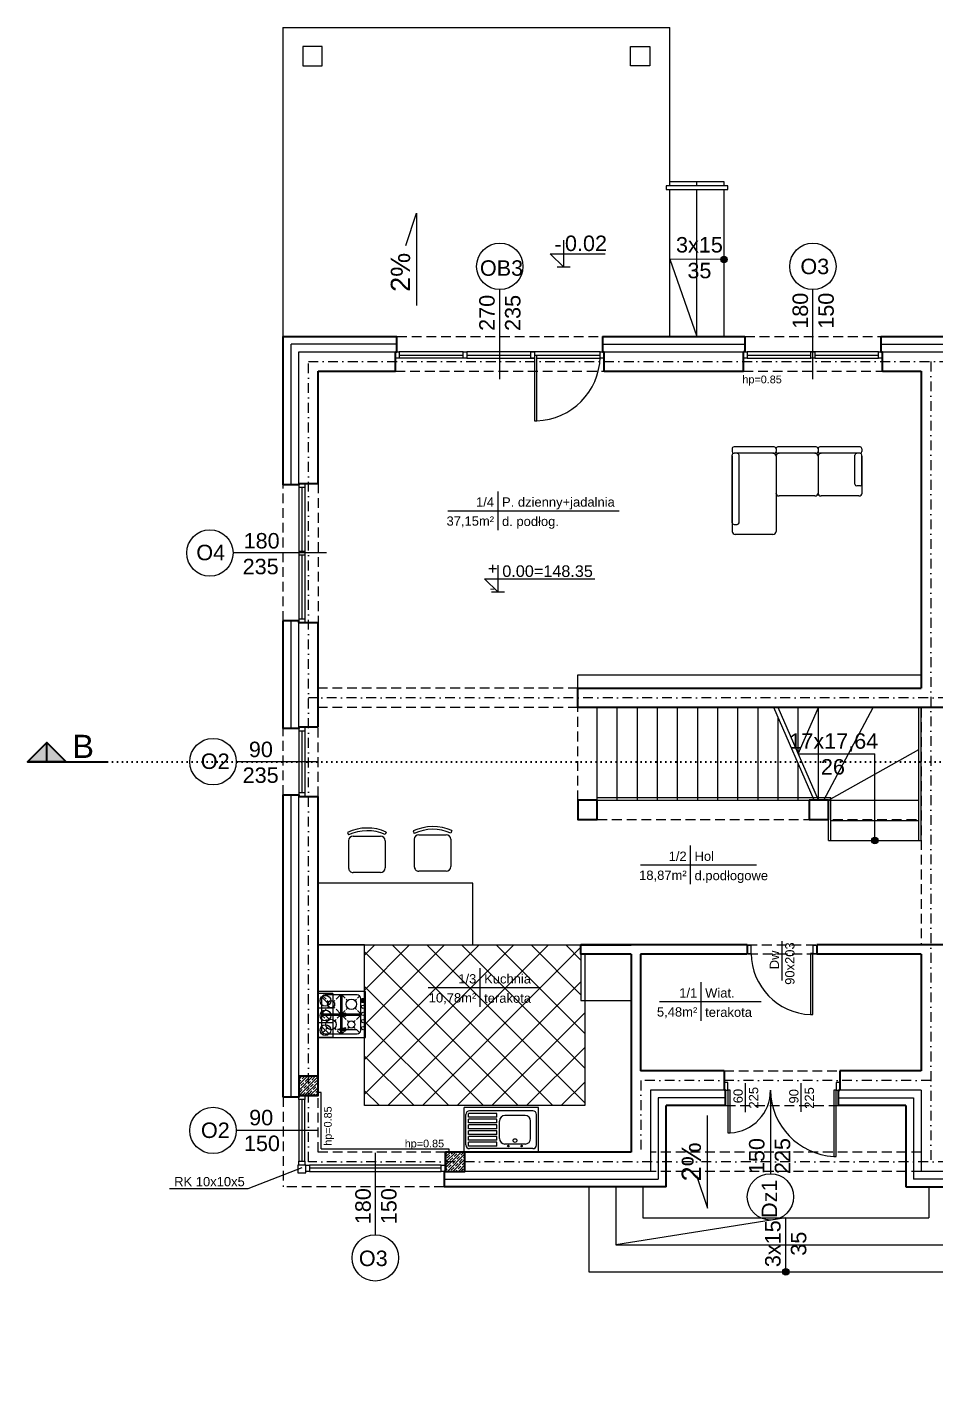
# Model space of a CAD drawing. Header units: millimetres. Extents: x -13512 to 19537, y -6523 to 6166.
# Drawn here: x 16136 to 17311, y 2899 to 4668 of the extents above; entities that cross this region are included whole.
import ezdxf

# ---------------------------------------------------------------- set-up
doc = ezdxf.new("R2010")
doc.units = ezdxf.units.MM
for name, pattern in [('DASHDOT', [25.4, 12.7, -6.35, 0, -6.35]), ('DASHED', [19.05, 12.7, -6.35]), ('DOT', [6.35, 0, -6.35])]:
    doc.linetypes.add(name, pattern=pattern)
doc.layers.get('0').update_dxf_attribs({"lineweight": 0})
for name, color, linetype, lineweight in [('A-ELEWACJA CIENKA', 11, 'Continuous', 13), ('A-murowane', 3, 'Continuous', 35), ('A-osie', 7, 'DASHDOT', 5), ('A-p.widokowa', 6, 'Continuous', 15), ('A-pod', 6, 'DASHED', 15), ('A-schody', 2, 'Continuous', 5), ('A-stolarka', 1, 'Continuous', 5), ('A-w.ocieplenie', 4, 'BATTING', 5), ('A-wykończenie', 4, 'Continuous', 5), ('A17_OPIS_WARSTW', 22, 'Continuous', 9), ('B-linia przekrojowa', 255, 'DOT', 30), ('B-materiały', 9, 'Continuous', 0), ('B-opis', 7, 'Continuous', 0)]:
    doc.layers.add(name, color=color, linetype=linetype, lineweight=lineweight)
doc.layers.add('A-meble', color=7, linetype='Continuous', lineweight=5, true_color=0x8a8a8a)
doc.layers.get('A17_OPIS_WARSTW').off()
doc.styles.get("Standard").update_dxf_attribs({"font": 'arial.ttf'})
doc.linetypes.add('BATTING', pattern='A,0.00254,-2.54,[134,ltypeshp.shx,S=2.54,R=0,X=-2.54,Y=0],-5.08,[134,ltypeshp.shx,S=2.54,R=180,X=2.54,Y=0],-2.54', length=10.16254)
pattern_1 = [(45, (13408.5363, 214.62), (-3.535534, 3.535534), []), (45, (13412.0613, 214.62), (-3.535534, 3.535534), [5, -2.5])]

# ---------------------------------------------------------------- blocks, each defined once
blk = doc.blocks.new('A$C77EB5EB5')
at = {"layer": 'A-stolarka'}
for p, q in [((-5, 0), (-175, 0)), ((-175, -4), (-92.5, -4)), ((-175, -8), (-92.5, -8)), ((-87.5, -4), (-5, -4)), ((-87.5, -8), (-5, -8))]:
    blk.add_line(p, q, dxfattribs=at)
for points in [[(-180, 0), (-175, 0), (-175, -8), (-180, -8), (-180, 0)], [(-92.5, 0), (-87.5, 0), (-87.5, -8), (-92.5, -8), (-92.5, 0)], [(-5, 0), (0, 0), (0, -8), (-5, -8), (-5, 0)]]:
    blk.add_lwpolyline(points, dxfattribs=at)
blk = doc.blocks.new('A$C386A056A')
at = {"layer": 'A-stolarka'}
for p, q in [((-25, 0), (-25, -90)), ((-17, 0), (-17, -90)), ((-25, -5), (-17, -5)), ((-21, -5), (-21, -85)), ((-25, -85), (-17, -85))]:
    blk.add_line(p, q, dxfattribs=at)
blk = doc.blocks.new('A$C7FE075C5')
at = {"layer": 'A-stolarka'}
for p, q in [((-5, 0), (-85, 0)), ((-85, -4), (-5, -4)), ((-85, -8), (-5, -8))]:
    blk.add_line(p, q, dxfattribs=at)
for points in [[(-90, 0), (-85, 0), (-85, -8), (-90, -8), (-90, 0)], [(-5, 0), (0, 0), (0, -8), (-5, -8), (-5, 0)]]:
    blk.add_lwpolyline(points, dxfattribs=at)
blk = doc.blocks.new('A$C6DA452C0')
at = {"layer": 'A-stolarka'}
for p, q in [((175, 8), (5, 8)), ((175, 4), (5, 4)), ((5, 0), (175, 0))]:
    blk.add_line(p, q, dxfattribs=at)
for points in [[(5, 0), (0, 0), (0, 8), (5, 8), (5, 0)], [(180, 0), (175, 0), (175, 8), (180, 8), (180, 0)]]:
    blk.add_lwpolyline(points, dxfattribs=at)
blk = doc.blocks.new('A$C3D9378BC')
at = {"layer": 'A-p.widokowa'}
h = blk.add_hatch(color=256, dxfattribs=at)
h.dxf.hatch_style = 1
h.paths.add_polyline_path([(2, 25), (0, 14.1), (3.9, 14.1)])
blk.add_lwpolyline([(3.9, 14.1), (2, 25), (0, 14.1)], close=True, dxfattribs=at)
blk.add_lwpolyline([(2, 14.1), (2, 0)], dxfattribs=at)
blk = doc.blocks.new('A$C1DD639F3')
at = {"layer": 'B-opis'}
blk.add_line((40, -40.1), (40, 10.9), dxfattribs=at)
at = {"layer": 'B-opis', "insert": (24.1, -25.5), "char_height": 12, "attachment_point": 1, "rotation": 90}
blk.add_mtext_dynamic_manual_height_columns('Dw\\P\\pi-20.199;90x203', width=13.143, gutter_width=12.5, heights=[0], dxfattribs=at)
blk = doc.blocks.new('A$C2D106B1B')
at = {"layer": 'A-meble'}
for p, q in [((-52.4, 25.1), (-49.1, 23.6)), ((-41.2, 23.5), (-5.9, 23.5)), ((-47.1, -17.7), (-47.1, 17.7)), ((0, 17.7), (0, -17.7)), ((-52, -24.9), (-48.6, -23.8)), ((-5.9, -23.5), (-41.2, -23.5))]:
    blk.add_line(p, q, dxfattribs=at)
for centre, radius, start, end in [((2.9, 0.5), 60.5, 156.0391, 204.869), ((2.9, 0.5), 57, 156.0505, 205.2284), ((-41.2, 17.7), 5.89, 90, 180), ((-5.9, 17.7), 5.89, 0, 90), ((-41.2, -17.7), 5.89, 180, 270), ((-5.9, -17.7), 5.89, 270, 0)]:
    blk.add_arc(centre, radius, start, end, dxfattribs=at)
blk = doc.blocks.new('A$C65A02EB3')
at = {"layer": 'A-meble'}
for p, q in [((61.3, 59.7), (0, 59.7)), ((0, 59.7), (0, 0)), ((5.9, 53.8), (10.3, 49.5)), ((50.5, 55.1), (9.2, 55.1)), ((28.9, 55.1), (23.3, 49.5)), ((28.9, 55.1), (28.9, 30.8)), ((30.8, 55.1), (34.9, 51)), ((30.8, 55.1), (30.8, 30.8)), ((51, 51), (53.8, 53.8)), ((61.3, 0), (61.3, 59.7)), ((4.6, 50.5), (4.6, 9.2)), ((4.6, 30.8), (10.3, 36.5)), ((11.7, 48), (14.3, 45.5)), ((11.7, 37.9), (14.3, 40.4)), ((21.8, 48), (19.3, 45.5)), ((21.8, 37.9), (19.3, 40.4)), ((28.9, 30.8), (23.3, 36.5)), ((36.4, 49.5), (38.9, 47)), ((36.4, 36.4), (38.9, 38.9)), ((47, 47), (49.5, 49.5)), ((47, 38.9), (49.5, 36.4)), ((55.1, 9.2), (55.1, 50.5)), ((59.9, 50.1), (56.5, 50.1)), ((56.5, 50.1), (56.5, 48.7)), ((56.5, 48.7), (59.9, 48.7)), ((56.5, 47), (56.5, 48.4)), ((56.5, 48.4), (59.9, 48.4)), ((59.9, 47), (56.5, 47)), ((56.5, 45.2), (56.5, 46.7)), ((56.5, 46.7), (59.9, 46.7)), ((59.9, 45.2), (56.5, 45.2)), ((59.9, 48.7), (59.9, 50.1)), ((59.9, 48.4), (59.9, 47)), ((59.9, 46.7), (59.9, 45.2)), ((4.6, 30.8), (28.9, 30.8)), ((8.7, 24.8), (4.6, 28.9)), ((4.6, 28.9), (28.9, 28.9)), ((12.7, 20.8), (10.2, 23.4)), ((20.8, 20.8), (23.4, 23.4)), ((24.8, 24.8), (28.9, 28.9)), ((28.9, 28.9), (28.9, 4.6)), ((30.8, 30.8), (34.9, 34.9)), ((30.8, 30.8), (55.1, 30.8)), ((30.8, 28.9), (55.1, 28.9)), ((36.5, 23.3), (30.8, 28.9)), ((30.8, 28.9), (30.8, 4.6)), ((40.4, 19.3), (37.9, 21.8)), ((48, 21.8), (45.5, 19.3)), ((55.1, 28.9), (49.5, 23.3)), ((51, 34.9), (55.1, 30.8)), ((0, 0), (61.3, 0)), ((8.7, 8.7), (5.9, 5.9)), ((9.2, 4.6), (50.5, 4.6)), ((12.7, 12.7), (10.2, 10.2)), ((20.8, 12.7), (23.4, 10.2)), ((24.8, 8.7), (28.9, 4.6)), ((36.5, 10.3), (30.8, 4.6)), ((40.4, 14.3), (37.9, 11.7)), ((48, 11.7), (45.5, 14.3)), ((53.8, 5.9), (49.5, 10.3))]:
    blk.add_line(p, q, dxfattribs=at)
for centre, radius in [((16.8, 43), 4.58), ((43, 43), 6.76), ((58.3, 39.7), 2.18), ((16.8, 16.8), 6.76), ((43, 16.8), 4.58), ((58.3, 30.5), 2.18), ((58.3, 21.3), 2.18), ((58.3, 12.2), 2.18)]:
    blk.add_circle(centre, radius, dxfattribs=at)
for centre, start, end in [((9.2, 50.5), 90, 180), ((50.5, 50.5), 0, 90), ((9.2, 9.2), 180, 270), ((50.5, 9.2), 270, 0)]:
    blk.add_arc(centre, 4.6, start, end, dxfattribs=at)
blk = doc.blocks.new('A$C4FEF13A8')
at = {"layer": 'A-meble'}
for p, q in [((0, -48.1), (0, 48.1)), ((0, 48.1), (57.7, 48.1)), ((4.4, -40.9), (4.4, 40.9)), ((7.8, 5.8), (7.8, 42.3)), ((7.8, 42.3), (12.6, 42.3)), ((9.2, 45.7), (48.5, 45.7)), ((12.6, 5.8), (12.6, 42.3)), ((15.2, 5.8), (15.2, 42.3)), ((15.2, 42.3), (20.1, 42.3)), ((20.1, 5.8), (20.1, 42.3)), ((22.7, 5.8), (22.7, 42.3)), ((22.7, 42.3), (27.5, 42.3)), ((27.5, 5.8), (27.5, 42.3)), ((30.2, 5.8), (30.2, 42.3)), ((30.2, 42.3), (35, 42.3)), ((35, 5.8), (35, 42.3)), ((37.6, 5.8), (37.6, 42.3)), ((37.6, 42.3), (42.4, 42.3)), ((42.4, 5.8), (42.4, 42.3)), ((45.1, 5.8), (45.1, 42.3)), ((45.1, 42.3), (49.9, 42.3)), ((49.9, 5.8), (49.9, 42.3)), ((53.3, -40.9), (53.3, 40.9)), ((57.7, -48.1), (57.7, 48.1)), ((7.8, 5.8), (12.6, 5.8)), ((15.2, 5.8), (20.1, 5.8)), ((17.6, 2.4), (40, 2.4)), ((22.7, 5.8), (27.5, 5.8)), ((30.2, 5.8), (35, 5.8)), ((37.6, 5.8), (42.4, 5.8)), ((45.1, 5.8), (49.9, 5.8)), ((10.4, -30.8), (10.4, -4.8)), ((47.3, -30.8), (47.3, -4.8)), ((0, -48.1), (57.7, -48.1)), ((9.2, -45.7), (48.5, -45.7)), ((17.6, -38), (40, -38))]:
    blk.add_line(p, q, dxfattribs=at)
for centre, radius in [((7.8, -9.2), 0.961), ((14.8, -17.8), 2.4), ((7.8, -26.3), 0.961)]:
    blk.add_circle(centre, radius, dxfattribs=at)
for centre, radius, start, end in [((9.2, 40.9), 4.81, 90, 180), ((48.5, 40.9), 4.81, 0, 90), ((17.6, -4.8), 7.21, 90, 180), ((40, -4.8), 7.21, 0, 90), ((17.6, -30.8), 7.21, 180, 270), ((40, -30.8), 7.21, 270, 0), ((9.2, -40.9), 4.81, 180, 270), ((48.5, -40.9), 4.81, 270, 0)]:
    blk.add_arc(centre, radius, start, end, dxfattribs=at)
blk = doc.blocks.new('A$C443F3476')
at = {"layer": 'A-p.widokowa'}
for p, q in [((19, 57), (0, 57)), ((19, 57), (19, 0)), ((19, 38), (0, 38)), ((4.6, 52.4), (14.4, 42.6)), ((19, 19), (0, 19)), ((4.6, 33.4), (14.4, 23.6)), ((19, 0), (0, 0)), ((4.6, 14.4), (14.4, 4.6))]:
    blk.add_line(p, q, dxfattribs=at)
for centre in [(9.5, 47.5), (9.5, 28.5), (9.5, 9.5)]:
    blk.add_circle(centre, 7, dxfattribs=at)
blk = doc.blocks.new('A$C560A2D75')
at = {"layer": 'A-murowane'}
h = blk.add_hatch(color=256, dxfattribs=at)
h.dxf.hatch_style = 1
h.paths.add_polyline_path([(-78.5, 25), (-53.5, 0), (-103.5, 0)])
blk.add_line((-103.5, 0), (0, 0), dxfattribs=at)
blk.add_lwpolyline([(-78.5, 0), (-78.5, 25), (-53.5, 0), (-103.5, 0), (-78.5, 25)], dxfattribs=at)
blk = doc.blocks.new('A$C7E556D42')
at = {"layer": 'B-linia przekrojowa'}
for p, q in [((-877, -1515.3), (-877, 18.8)), ((-2027.5, -800), (-272.5, -800))]:
    blk.add_line(p, q, dxfattribs=at)
at = {"layer": 'A17_OPIS_WARSTW', "xscale": -1, "rotation": 90}
blk.add_blockref('A$C560A2D75', (-877, -84.7), dxfattribs=at)
at = {"layer": 'A17_OPIS_WARSTW'}
blk.add_blockref('A$C560A2D75', (-2027.5, -800), dxfattribs=at)
at = {"layer": 'A17_OPIS_WARSTW', "xscale": -1}
blk.add_blockref('A$C560A2D75', (-272.5, -800), dxfattribs=at)
at = {"layer": 'A17_OPIS_WARSTW', "rotation": 90}
blk.add_blockref('A$C560A2D75', (-877, -1515.3), dxfattribs=at)
at = {"layer": 'B-opis', "char_height": 30, "rotation": 90}
for insert, attachment_point in [((-911.8, -39.3), 3), ((-911.8, -1560.7), 1)]:
    blk.add_mtext_dynamic_manual_height_columns('A', width=13.143, gutter_width=12.5, heights=[0], dxfattribs=dict(at, insert=insert, attachment_point=attachment_point))
at = {"layer": 'B-opis', "char_height": 30, "attachment_point": 1}
for insert in [(-2072.8, -765.2), (-250.4, -765.2)]:
    blk.add_mtext_dynamic_manual_height_columns('B', width=13.143, gutter_width=12.5, heights=[0], dxfattribs=dict(at, insert=insert))
blk = doc.blocks.new('A$C1FCF0222')
at = {"layer": 'A-meble'}
for p, q in [((-51, 12.1), (-51, 93.1)), ((-47.5, 96.3), (-7.1, 96.3)), ((-3.6, 12.1), (-3.6, 93.1)), ((-11.2, 83.7), (-11.2, 10.8)), ((-5.7, 85.6), (-9.1, 85.6)), ((-3.6, 83.7), (-3.6, 10.8)), ((-143.6, 12.1), (-143.6, 51.7)), ((-140.2, 54.8), (-99.7, 54.8)), ((-96.3, 12.1), (-96.3, 51.7)), ((-92.8, 54.8), (-54.4, 54.8)), ((-143.6, 42.2), (-143.6, 10.8)), ((-141.5, 44.1), (-138.1, 44.1)), ((-136, 42.2), (-136, 10.8)), ((-143.6, 3.9), (-143.6, 7)), ((-141.5, 8.9), (-98.3, 8.9)), ((-141.5, 2), (-98.3, 2)), ((-96.3, 3.9), (-96.3, 7)), ((-94.2, 8.9), (-53, 8.9)), ((-94.2, 2), (-53, 2)), ((-51, 3.9), (-51, 7)), ((-51, 3.9), (-51, 7)), ((-48.9, 8.9), (-5.7, 8.9)), ((-48.9, 2), (-5.7, 2)), ((-3.6, 3.9), (-3.6, 7))]:
    blk.add_line(p, q, dxfattribs=at)
for centre, major_axis, start_param, end_param in [((-47.5, 93.1), (-3.46, 0), -1.570796, 0), ((-7.1, 93.1), (-3.46, 0), 3.141593, 4.712389), ((-9.1, 83.7), (-2.07, 0), 4.712389, 6.283185), ((-5.7, 83.7), (-2.07, 0), 3.141593, 4.712389), ((-140.2, 51.7), (-3.46, 0), -1.570796, 0), ((-99.7, 51.7), (-3.46, 0), 3.141593, 4.712389), ((-92.8, 51.7), (-3.46, 0), -1.570796, 0), ((-54.4, 51.7), (-3.46, 0), 3.141593, 4.712389), ((-141.5, 42.2), (-2.07, 0), 4.712389, 6.283185), ((-138.1, 42.2), (-2.07, 0), 3.141593, 4.712389), ((-141.5, 10.8), (-2.07, 0), 0, 1.570796), ((-141.5, 7), (-2.07, 0), 4.712389, 6.283185), ((-141.5, 3.9), (-2.07, 0), 0, 1.570796), ((-138.1, 10.8), (-2.07, 0), 1.570796, 3.141593), ((-99.7, 12.1), (-3.46, 0), 1.570796, 3.141593), ((-98.3, 7), (-2.07, 0), 3.141593, 4.712389), ((-98.3, 3.9), (-2.07, 0), 1.570796, 3.141593), ((-92.8, 12.1), (-3.46, 0), 0, 1.570796), ((-94.2, 7), (-2.07, 0), 4.712389, 6.283185), ((-94.2, 3.9), (-2.07, 0), 0, 1.570796), ((-54.4, 12.1), (-3.46, 0), 1.570796, 3.141593), ((-53, 7), (-2.07, 0), 3.141593, 4.712389), ((-53, 3.9), (-2.07, 0), 1.570796, 3.141593), ((-47.5, 12.1), (-3.46, 0), 0, 1.570796), ((-48.9, 7), (-2.07, 0), 4.712389, 6.283185), ((-48.9, 3.9), (-2.07, 0), 0, 1.570796), ((-9.1, 10.8), (-2.07, 0), 0, 1.570796), ((-5.7, 10.8), (-2.07, 0), 1.570796, 3.141593), ((-5.7, 7), (-2.07, 0), 3.141593, 4.712389), ((-5.7, 3.9), (-2.07, 0), 1.570796, 3.141593)]:
    blk.add_ellipse(centre, major_axis=major_axis, ratio=0.909091, start_param=start_param, end_param=end_param, dxfattribs=at)

msp = doc.modelspace()

# ---------------------------------------------------------------- hatches: boundary and pattern name
at = {"layer": 'A-meble'}
h = msp.add_hatch(dxfattribs=at)
h.set_pattern_fill('NET', color=256, scale=10, angle=45)
h.set_pattern_definition([(45, (13408.536, 214.62), (-22.45064, 22.45064), []), (135, (13408.536, 214.62), (-22.45064, -22.45064), [])])
h.paths.add_polyline_path([(16571.9, 3481.3), (16851.9, 3481.3), (16851.9, 3409.3), (16856.9, 3409.3), (16856.9, 3273.3), (16571.9, 3273.3)])
edge = h.paths.add_edge_path(flags=16)
edge.add_line((16711.9, 3481.3), (16851.9, 3481.3))
at = {"layer": 'A-schody', "ltscale": 0.8}
h = msp.add_hatch(color=256, dxfattribs=at)
h.dxf.hatch_style = 1
edge = h.paths.add_edge_path()
edge.add_arc((17036.9, 4368), 4.09, 0, 360)
h = msp.add_hatch(color=256, dxfattribs=at)
h.dxf.hatch_style = 1
edge = h.paths.add_edge_path()
edge.add_arc((17231.9, 3616.3), 4.09, 0, 360)
h = msp.add_hatch(color=256, dxfattribs=at)
h.dxf.hatch_style = 1
edge = h.paths.add_edge_path()
edge.add_arc((17116.9, 3058.3), 4.09, 0, 360)
at = {"layer": 'B-materiały'}
h = msp.add_hatch(dxfattribs=at)
h.set_pattern_fill('JIS_STN_1E', color=256, scale=5)
h.set_pattern_definition(pattern_1)
h.paths.add_polyline_path([(16486.9, 3311.3), (16486.9, 3286.3), (16511.9, 3286.3), (16511.9, 3311.3)])
h = msp.add_hatch(dxfattribs=at)
h.set_pattern_fill('JIS_STN_1E', color=256, scale=5)
h.set_pattern_definition(pattern_1)
h.paths.add_polyline_path([(16676.9, 3213.3), (16676.9, 3188.3), (16701.9, 3188.3), (16701.9, 3213.3)])

# ---------------------------------------------------------------- linework, layer by layer
for p, q in [((16829.6, 4357.9), (16829.6, 4392.9)), ((16812.1, 4375.4), (16829.6, 4357.9)), ((16812.1, 4375.4), (16883.3, 4375.4)), ((16837.9, 4357.9), (16821.3, 4357.9)), ((16744.7, 3937.5), (16744.7, 3972.5)), ((16727.2, 3955), (16744.7, 3937.5)), ((16727.2, 3955), (16869.8, 3955)), ((16752.9, 3937.5), (16736.4, 3937.5))]:
    msp.add_line(p, q)
for points in [[(16625.2, 4386), (16639.2, 4428.1), (16639.2, 4308.5)], [(17001.3, 3183.1), (17015.4, 3140.9), (17015.4, 3260.6)]]:
    msp.add_lwpolyline(points)
at = {"layer": 'A-ELEWACJA CIENKA', "color": 9, "true_color": 0xc7c8ca}
for points in [[(16492.3, 4618.3), (16517.3, 4618.3), (16517.3, 4643.3), (16492.3, 4643.3)], [(16940.9, 4618.3), (16915.9, 4618.3), (16915.9, 4643.3), (16940.9, 4643.3)]]:
    msp.add_lwpolyline(points, close=True, dxfattribs=at)
at = {"layer": 'A-meble'}
for p, q in [((16711.9, 3561.3), (16511.9, 3561.3)), ((16711.9, 3481.3), (16711.9, 3561.3)), ((16511.9, 3481.3), (16711.9, 3481.3)), ((16571.9, 3481.3), (16511.9, 3481.3)), ((16571.9, 3273.3), (16571.9, 3481.3)), ((16711.9, 3481.3), (16851.9, 3481.3)), ((16856.9, 3469.3), (16856.9, 3273.3)), ((16856.9, 3273.3), (16571.9, 3273.3))]:
    msp.add_line(p, q, dxfattribs=at)
for points in [[(16847.9, 3813.3), (16847.9, 3830.8), (17291.9, 3830.8)], [(16851.9, 3469.3), (16851.9, 3409.3), (16916.9, 3409.3)]]:
    msp.add_lwpolyline(points, dxfattribs=at)
at = {"layer": 'A-murowane'}
for p, q in [((16466.9, 4268.3), (16613.9, 4268.3)), ((16466.9, 4076.3), (16466.9, 4268.3)), ((16879.9, 4268.3), (17063.9, 4268.3)), ((17239.9, 4268.3), (17518.9, 4268.3)), ((16611.9, 4223.3), (16611.9, 4248.3)), ((16881.9, 4223.3), (16881.9, 4248.3)), ((17061.9, 4223.3), (17061.9, 4248.3)), ((17241.9, 4223.3), (17241.9, 4248.3)), ((16511.9, 4078.3), (16511.9, 4223.3)), ((16511.9, 4223.3), (16611.9, 4223.3)), ((16881.9, 4223.3), (17061.9, 4223.3)), ((17241.9, 4223.3), (17291.9, 4223.3)), ((17291.9, 4223.3), (17291.9, 3813.3)), ((16486.9, 4078.3), (16511.9, 4078.3)), ((16466.9, 3761.3), (16466.9, 3900.3)), ((16486.9, 3898.3), (16511.9, 3898.3)), ((16511.9, 3763.3), (16511.9, 3898.3)), ((16847.9, 3788.3), (16847.9, 3813.3)), ((16847.9, 3813.3), (17291.9, 3813.3)), ((17349.9, 3788.3), (16847.9, 3788.3)), ((16486.9, 3763.3), (16511.9, 3763.3)), ((16466.9, 3284.3), (16466.9, 3675.3)), ((16486.9, 3673.3), (16511.9, 3673.3)), ((16511.9, 3286.3), (16511.9, 3673.3)), ((17066.9, 3481.3), (16851.9, 3481.3)), ((16916.9, 3469.3), (16916.9, 3213.3)), ((17066.9, 3469.3), (16928.9, 3469.3)), ((16928.9, 3469.3), (16928.9, 3318.3)), ((17066.9, 3481.3), (17066.9, 3469.3)), ((17156.9, 3481.3), (17156.9, 3469.3)), ((17346.9, 3481.3), (17156.9, 3481.3)), ((17291.9, 3469.3), (17156.9, 3469.3)), ((17291.9, 3469.3), (17291.9, 3318.3)), ((17036.9, 3318.3), (16928.9, 3318.3)), ((17036.9, 3318.3), (17036.9, 3293.3)), ((17186.9, 3318.3), (17186.9, 3293.3)), ((17291.9, 3318.3), (17186.9, 3318.3)), ((16511.9, 3286.3), (16486.9, 3286.3)), ((17038.9, 3273.3), (16961.9, 3273.3)), ((16961.9, 3168.3), (16961.9, 3273.3)), ((17271.9, 3273.3), (17184.9, 3273.3)), ((17271.9, 3273.3), (17271.9, 3168.3)), ((16916.9, 3213.3), (16676.9, 3213.3)), ((16676.9, 3188.3), (16676.9, 3213.3)), ((16961.9, 3168.3), (16674.9, 3168.3)), ((17271.9, 3168.3), (17558.9, 3168.3))]:
    msp.add_line(p, q, dxfattribs=at)
for points in [[(16611.9, 4248.3), (16613.9, 4248.3), (16613.9, 4268.3)], [(16879.9, 4268.3), (16879.9, 4248.3), (16881.9, 4248.3)], [(17063.9, 4268.3), (17063.9, 4248.3), (17061.9, 4248.3)], [(17239.9, 4268.3), (17239.9, 4248.3), (17241.9, 4248.3)], [(16486.9, 4078.3), (16486.9, 4076.3), (16466.9, 4076.3)], [(16486.9, 3898.3), (16486.9, 3900.3), (16466.9, 3900.3)], [(16486.9, 3763.3), (16486.9, 3761.3), (16466.9, 3761.3)], [(16466.9, 3675.3), (16486.9, 3675.3), (16486.9, 3673.3)], [(16916.9, 3469.3), (16851.9, 3469.3), (16851.9, 3481.3), (16916.9, 3481.3)], [(17038.9, 3273.3), (17038.9, 3293.3), (17036.9, 3293.3)], [(17184.9, 3273.3), (17184.9, 3293.3), (17186.9, 3293.3)], [(16486.9, 3286.3), (16486.9, 3284.3), (16466.9, 3284.3)], [(16676.9, 3188.3), (16674.9, 3188.3), (16674.9, 3168.3)]]:
    msp.add_lwpolyline(points, dxfattribs=at)
for points in [[(16847.9, 3668.3), (16847.9, 3643.3), (16872.9, 3643.3), (16872.9, 3668.3)], [(17146.9, 3668.3), (17146.9, 3643.3), (17171.9, 3643.3), (17171.9, 3668.3)], [(16486.9, 3311.3), (16486.9, 3286.3), (16511.9, 3286.3), (16511.9, 3311.3)], [(16676.9, 3213.3), (16676.9, 3188.3), (16701.9, 3188.3), (16701.9, 3213.3)]]:
    msp.add_lwpolyline(points, close=True, dxfattribs=at)
at = {"layer": 'A-osie'}
for p, q in [((16499.4, 4235.8), (17734.4, 4235.8)), ((16499.4, 3200.8), (16499.4, 4235.8)), ((17304.4, 4235.8), (17304.4, 3200.8)), ((17734.4, 3800.8), (16499.4, 3800.8)), ((16929.4, 3305.8), (16929.4, 3213.3)), ((17304.4, 3305.8), (16929.4, 3305.8)), ((17734.4, 3200.8), (16499.4, 3200.8))]:
    msp.add_line(p, q, dxfattribs=at)
at = {"layer": 'A-p.widokowa'}
for points in [[(16515.9, 3217.3), (16515.9, 3290.3), (16511.9, 3290.3)], [(16515.9, 3217.3), (16680.9, 3217.3), (16680.9, 3213.3)]]:
    msp.add_lwpolyline(points, dxfattribs=at)
at = {"layer": 'A-pod'}
for p, q in [((16613.9, 4268.3), (16879.9, 4268.3)), ((17063.9, 4268.3), (17239.9, 4268.3)), ((16611.9, 4223.3), (16881.9, 4223.3)), ((17061.9, 4223.3), (17241.9, 4223.3)), ((16466.9, 3900.3), (16466.9, 4076.3)), ((16511.9, 4078.3), (16511.9, 3898.3)), ((16847.9, 3813.3), (16511.9, 3813.3)), ((16847.9, 3788.3), (16511.9, 3788.3)), ((16847.9, 3668.3), (16847.9, 3788.3)), ((16872.9, 3668.3), (16872.9, 3788.3)), ((17291.9, 3788.3), (17291.9, 3481.3)), ((16466.9, 3675.3), (16466.9, 3761.3)), ((16511.9, 3673.3), (16511.9, 3763.3)), ((16872.9, 3668.3), (17291.9, 3668.3)), ((16872.9, 3643.3), (17291.9, 3643.3)), ((17066.9, 3481.3), (17156.9, 3481.3)), ((17156.9, 3469.3), (17066.9, 3469.3)), ((17036.9, 3318.3), (17186.9, 3318.3)), ((16466.9, 3284.3), (16466.9, 3168.3)), ((16511.9, 3213.3), (16511.9, 3286.3)), ((17038.9, 3273.3), (17184.9, 3273.3)), ((16676.9, 3213.3), (16511.9, 3213.3)), ((17291.9, 3213.3), (16941.9, 3213.3)), ((17291.9, 3188.3), (16941.9, 3188.3)), ((16674.9, 3168.3), (16466.9, 3168.3))]:
    msp.add_line(p, q, dxfattribs=at)
at = {"layer": 'A-schody'}
for p, q in [((16466.4, 4668.3), (16966.9, 4668.3)), ((16466.9, 4268.3), (16466.9, 4668.3)), ((16966.9, 4463.3), (16966.9, 4668.3)), ((16961.9, 4463.3), (16961.9, 4458.3)), ((17036.9, 4468.3), (16966.9, 4468.3)), ((16966.9, 4268.3), (16966.9, 4458.3)), ((17001.9, 4463.3), (17001.9, 4468.3)), ((17001.9, 4268.3), (17001.9, 4458.3)), ((17036.9, 4463.3), (17036.9, 4468.3)), ((17036.9, 4268.3), (17036.9, 4458.3)), ((17036.9, 4368), (16966.9, 4368.3)), ((16966.9, 4368.3), (17001.9, 4268.3)), ((16872.9, 3668.3), (16872.9, 3788.3)), ((16898.9, 3668.3), (16898.9, 3788.3)), ((16924.9, 3668.3), (16924.9, 3788.3)), ((16950.9, 3668.3), (16950.9, 3788.3)), ((16976.9, 3668.3), (16976.9, 3788.3)), ((17002.9, 3668.3), (17002.9, 3788.3)), ((17028.9, 3668.3), (17028.9, 3788.3)), ((17054.9, 3668.3), (17054.9, 3788.3)), ((17080.9, 3668.3), (17080.9, 3788.3)), ((17132.9, 3728.3), (17132.9, 3788.3)), ((17158.9, 3668.3), (17158.9, 3788.3)), ((17166.2, 3668.3), (17230, 3788.3)), ((17288.9, 3616.3), (17288.9, 3788.3)), ((17291.9, 3616.3), (17291.9, 3788.3)), ((17106.9, 3668.3), (17106.9, 3775.7)), ((17171.9, 3668.3), (17288.9, 3733.9)), ((17132.9, 3668.3), (17132.9, 3715.7)), ((16872.9, 3672.1), (17174.9, 3672.1)), ((16872.9, 3668.3), (17158.9, 3668.3)), ((17171.9, 3668.3), (17288.9, 3668.3)), ((17171.9, 3616.3), (17171.9, 3668.3)), ((17174.9, 3616.3), (17174.9, 3672.1)), ((17174.9, 3642.3), (17288.9, 3642.3)), ((17171.9, 3616.3), (17291.9, 3616.3)), ((16861.9, 3168.3), (16861.9, 3058.3)), ((16896.9, 3168.3), (16896.9, 3093.3)), ((16931.9, 3168.3), (16931.9, 3128.3)), ((17301.9, 3168.3), (17301.9, 3128.3)), ((17116.9, 3128.3), (16896.9, 3093.3)), ((16931.9, 3128.3), (17301.9, 3128.3)), ((17116.9, 3058.3), (17116.9, 3128.3)), ((16896.9, 3093.3), (17336.9, 3093.3)), ((16861.9, 3058.3), (17371.9, 3058.3))]:
    msp.add_line(p, q, dxfattribs=at)
at = {"layer": 'A-schody', "ltscale": 0.8}
for p, q in [((17153.4, 3668.3), (17101.4, 3788.3)), ((17158.9, 3668.3), (17106.9, 3788.3)), ((17132.9, 3728.3), (17158.9, 3788.3)), ((17132.9, 3728.3), (17231.9, 3728.3)), ((17231.9, 3616.3), (17231.9, 3728.3))]:
    msp.add_line(p, q, dxfattribs=at)
at = {"layer": 'A-schody'}
msp.add_lwpolyline([(16961.9, 4458.3), (17041.9, 4458.3), (17041.9, 4463.3), (16961.9, 4463.3)], dxfattribs=at)
at = {"layer": 'A-schody', "ltscale": 0.8}
for centre in [(17036.9, 4368), (17231.9, 3616.3), (17116.9, 3058.3)]:
    msp.add_circle(centre, 4.09, dxfattribs=at)
at = {"layer": 'A-stolarka'}
for p, q in [((16699.4, 4248.3), (16616.9, 4248.3)), ((16876.9, 4248.3), (16704.4, 4248.3)), ((16616.9, 4244.3), (16699.4, 4244.3)), ((16699.4, 4240.3), (16616.9, 4240.3)), ((16704.4, 4244.3), (16786.9, 4244.3)), ((16704.4, 4240.3), (16791.9, 4240.3)), ((16791.9, 4244.3), (16876.9, 4244.3)), ((16794.9, 4240.3), (16876.9, 4240.3)), ((16486.9, 4078.3), (16486.9, 3898.3)), ((16486.9, 4073.3), (16494.9, 4073.3)), ((16490.9, 4073.3), (16490.9, 3990.8)), ((16494.9, 4078.3), (16494.9, 3898.3)), ((16486.9, 3990.8), (16494.9, 3990.8)), ((16486.9, 3985.8), (16494.9, 3985.8)), ((16490.9, 3985.8), (16490.9, 3903.3)), ((16486.9, 3903.3), (16494.9, 3903.3)), ((17096.9, 3293.3), (17096.9, 3248.4))]:
    msp.add_line(p, q, dxfattribs=at)
for points in [[(16611.9, 4248.3), (16616.9, 4248.3), (16616.9, 4240.3), (16611.9, 4240.3), (16611.9, 4248.3)], [(16699.4, 4248.3), (16704.4, 4248.3), (16704.4, 4240.3), (16699.4, 4240.3), (16699.4, 4248.3)], [(16786.9, 4248.3), (16791.9, 4248.3), (16791.9, 4240.3), (16786.9, 4240.3), (16786.9, 4248.3)], [(16876.9, 4248.3), (16881.9, 4248.3), (16881.9, 4240.3), (16876.9, 4240.3), (16876.9, 4248.3)], [(16791.9, 4244.3), (16791.9, 4159.3), (16794.9, 4159.3), (16794.9, 4244.3)], [(16485.9, 3196.3), (16485.9, 3186.3), (16495.9, 3186.3), (16495.9, 3196.3), (16485.9, 3196.3)]]:
    msp.add_lwpolyline(points, dxfattribs=at)
for points in [[(17071.9, 3480.3), (17066.9, 3480.3), (17066.9, 3470.3), (17071.9, 3470.3)], [(17151.9, 3470.3), (17148.9, 3470.3), (17148.9, 3391.2), (17151.9, 3391.2)], [(17156.9, 3480.3), (17151.9, 3480.3), (17151.9, 3470.3), (17156.9, 3470.3)], [(17041.9, 3303.3), (17036.9, 3303.3), (17036.9, 3293.3), (17041.9, 3293.3)], [(17044.9, 3293.3), (17041.9, 3293.3), (17041.9, 3238.3), (17044.9, 3238.3)], [(17181.9, 3293.3), (17178.9, 3293.3), (17178.9, 3207.6), (17181.9, 3207.6)], [(17186.9, 3303.3), (17181.9, 3303.3), (17181.9, 3293.3), (17186.9, 3293.3)]]:
    msp.add_lwpolyline(points, close=True, dxfattribs=at)
for centre, radius, start, end in [((16791.7, 4244.4), 85.2, 272.104, 358.2443), ((17151.8, 3471), 79.9, 180.5436, 267.905), ((17042.6, 3292.5), 54.3, 272.3894, 0.8013), ((17183.9, 3294.5), 87, 180.8031, 266.6845)]:
    msp.add_arc(centre, radius, start, end, dxfattribs=at)
at = {"layer": 'A-w.ocieplenie'}
for p, q in [((16613.9, 4258.3), (16476.9, 4258.3)), ((16476.9, 4076.3), (16476.9, 4258.3)), ((16879.9, 4258.3), (17063.9, 4258.3)), ((17239.9, 4258.3), (17518.9, 4258.3)), ((16476.9, 3761.3), (16476.9, 3900.3)), ((16476.9, 3284.3), (16476.9, 3675.3)), ((17038.9, 3283.3), (16951.9, 3283.3)), ((16951.9, 3283.3), (16951.9, 3178.3)), ((17184.9, 3283.3), (17281.9, 3283.3)), ((17281.9, 3283.3), (17281.9, 3178.3)), ((16674.9, 3178.3), (16951.9, 3178.3)), ((17558.9, 3178.3), (17281.9, 3178.3))]:
    msp.add_line(p, q, dxfattribs=at)
at = {"layer": 'A-wykończenie'}
for p, q in [((16486.9, 4248.3), (16611.9, 4248.3)), ((16486.9, 4078.3), (16486.9, 4248.3)), ((16881.9, 4248.3), (17061.9, 4248.3)), ((17241.9, 4248.3), (17516.9, 4248.3)), ((16486.9, 3763.3), (16486.9, 3898.3)), ((16486.9, 3286.3), (16486.9, 3673.3)), ((16941.9, 3293.3), (16941.9, 3188.3)), ((17036.9, 3293.3), (16941.9, 3293.3)), ((17291.9, 3293.3), (17186.9, 3293.3)), ((17291.9, 3293.3), (17291.9, 3188.3)), ((16941.9, 3188.3), (16676.9, 3188.3)), ((17531.9, 3188.3), (17291.9, 3188.3))]:
    msp.add_line(p, q, dxfattribs=at)
at = {"layer": 'B-opis'}
for p, q in [((16746.9, 4213.3), (16746.9, 4329.1)), ((17151.9, 4213.3), (17151.9, 4329.1)), ((16744.7, 4018), (16744.7, 4068)), ((16679.7, 4043), (16901.2, 4043)), ((16523, 3988.3), (16402, 3988.3)), ((16511.9, 3718.3), (16406, 3718.3)), ((16993.7, 3559.9), (16993.7, 3609.9)), ((16928.7, 3584.9), (17078.9, 3584.9)), ((16721.6, 3401.3), (16721.6, 3451.3)), ((17007.4, 3383), (17007.4, 3433)), ((16654.4, 3426.3), (16799.1, 3426.3)), ((16953.3, 3408), (17084.8, 3408)), ((17064.9, 3265), (17064.9, 3302.4)), ((17136.8, 3265.4), (17136.8, 3302.4)), ((17096.9, 3288.9), (17096.9, 3185.3)), ((16511.9, 3241.3), (16406, 3241.3)), ((16585.9, 3212.3), (16585.9, 3106.4)), ((16491, 3192.7), (16421, 3165.8)), ((16421, 3165.8), (16319.8, 3165.8))]:
    msp.add_line(p, q, dxfattribs=at)
for centre in [(16746.9, 4359.1), (17151.9, 4359.1), (16372, 3988.3), (16376, 3718.3), (16376, 3241.3), (17096.9, 3155.3), (16585.9, 3076.4)]:
    msp.add_circle(centre, 30, dxfattribs=at)

# ---------------------------------------------------------------- block references
at = {"layer": 'A-ELEWACJA CIENKA', "xscale": 1.2, "yscale": 1.2, "zscale": 1.2, "rotation": 180}
msp.add_blockref('A$C1FCF0222', (17043, 4127.9), dxfattribs=at)
at = {"layer": 'A-murowane'}
msp.add_blockref('A$C386A056A', (16511.9, 3763.3), dxfattribs=at)
at = {"layer": 'A-p.widokowa', "rotation": 90}
for p in [(16561.8, 3389), (16561.8, 3370)]:
    msp.add_blockref('A$C3D9378BC', p, dxfattribs=at)
at = {"layer": 'A-stolarka'}
for name, p in [('A$C77EB5EB5', (17241.9, 4248.3)), ('A$C6DA452C0', (16495.9, 3188.3))]:
    msp.add_blockref(name, p, dxfattribs=at)
at = {"layer": 'A-stolarka', "rotation": 270}
msp.add_blockref('A$C7FE075C5', (16494.9, 3196.3), dxfattribs=at)
at = {"layer": 'A17_OPIS_WARSTW'}
for name, p, rotation in [('A$C2D106B1B', (16575, 3574.9), 270), ('A$C2D106B1B', (16659.9, 3576.7), 270), ('A$C4FEF13A8', (16748.8, 3213.3), 90)]:
    msp.add_blockref(name, p, dxfattribs=dict(at, rotation=rotation))
for name in ['A$C65A02EB3', 'A$C443F3476']:
    msp.add_blockref(name, (16511.9, 3361.5), dxfattribs=at)
at = {"layer": 'B-linia przekrojowa'}
msp.add_blockref('A$C7E556D42', (18266.9, 4518.3), dxfattribs=at)
at = {"layer": 'B-opis'}
msp.add_blockref('A$C1DD639F3', (17071.9, 3475.3), dxfattribs=at)

# ---------------------------------------------------------------- texts
for s, width, insert, char_height, attachment_point in [('-', 13.143, (16817.4, 4398), 20, 1), ('\\pi-19.302;0.02', 13.143, (16850.5, 4398.9), 20, 1), ('\\pi-22.576;3x15 \\P\\pi-7.8214;35', 13.143, (16997.4, 4397), 20, 1), ('O3', 13.143, (17135.7, 4369), 20, 1), ('OB3', 13.143, (16721.2, 4366.9), 20, 1), ('hp=0.85', 49.006, (17060.7, 4217.8), 10, 1), ('1/4', 87.894, (16739.5, 4060.2), 12, 3), ('P. dzienny+jadalnia', 148.098, (16749.8, 4060.2), 12, 1), ('37,15m²', 87.894, (16739.5, 4035.6), 12, 3), ('d. podłog.', 87.894, (16749.8, 4035.2), 12, 1), ('O4', 13.143, (16354.4, 3998.9), 20, 1), ('\\pi-14.547;180\\P\\pi-15.768;235', 13.143, (16430.1, 4014.1), 20, 1), ('\\pi1.6192;+\\P\\pi3.7423;-', 13.143, (16730, 3975.7), 15, 1), ('\\pi-51.131;0.00=148.35', 13.143, (16801.3, 3972.3), 15, 1), ('\\pi-48.715;17x17,64\\P\\pi-7.9169;26', 13.143, (17170.1, 3755), 20, 1), ('\\pi-7.7191;90\\P\\pi-15.768;235', 13.143, (16430.1, 3744.2), 20, 1), ('O2', 13.143, (16360.2, 3728.9), 20, 1), ('1/2', 87.894, (16988.6, 3602), 12, 3), ('Hol', 148.098, (16998.8, 3602), 12, 1), ('18,87m²', 87.894, (16988.6, 3577.4), 12, 3), ('d.podłogowe', 87.894, (16998.8, 3577), 12, 1), ('1/3', 87.894, (16716.5, 3443.4), 12, 3), ('Kuchnia', 148.098, (16726.7, 3443.4), 12, 1), ('10,78m²', 87.894, (16716.5, 3418.8), 12, 3), ('terakota', 87.894, (16726.7, 3418.4), 12, 1), ('1/1', 87.894, (17002.3, 3425.2), 12, 3), ('Wiat.', 148.098, (17012.5, 3425.2), 12, 1), ('5,48m²', 87.894, (17002.3, 3400.6), 12, 3), ('terakota', 87.894, (17012.5, 3400.2), 12, 1), ('\\pi-7.7191;90\\P\\pi-14.547;150', 13.143, (16430.5, 3267.9), 20, 1), ('O2', 13.143, (16360.4, 3251.5), 20, 1), ('hp=0.85', 49.006, (16624, 3229.3), 10, 1), ('RK 10x10x5', 148.098, (16417.1, 3181), 12, 3), ('O3', 13.143, (16601.9, 3085.8), 20, 3)]:
    msp.add_mtext_dynamic_manual_height_columns(s, width=width, gutter_width=12.5, heights=[0], dxfattribs=dict(at, insert=insert, char_height=char_height, attachment_point=attachment_point))
at = {"layer": 'B-opis', "rotation": 90}
for s, width, insert, char_height, attachment_point in [('\\pi-17.081;2%', 13.143, (16605.9, 4343.2), 25, 1), ('\\pi-15.659;270\\P\\pi-15.768;235', 13.143, (16720.3, 4291.3), 20, 1), ('\\pi-14.547;180\\P150', 13.143, (17125.5, 4292.9), 20, 1), ('60\\P\\pi-6.8324;225', 13.143, (17049.1, 3276.4), 12, 1), ('90\\P\\pi-6.8324;225', 13.143, (17121.2, 3276.1), 12, 1), ('hp=0.85', 49.006, (16519.5, 3221.5), 10, 1), ('2%', 13.143, (16982.1, 3225.8), 25, 3), ('150\\P225', 13.143, (17069.2, 3231.4), 20, 3), ('Dz1', 13.143, (17085.6, 3177.7), 20, 3), ('\\pi-14.547;180\\P150', 13.143, (16560, 3134.5), 20, 1), ('\\pi-22.576;3x15 \\P\\pi-7.8214;35', 13.143, (17090, 3087), 20, 1)]:
    msp.add_mtext_dynamic_manual_height_columns(s, width=width, gutter_width=12.5, heights=[0], dxfattribs=dict(at, insert=insert, char_height=char_height, attachment_point=attachment_point))

doc.saveas('drawing.dxf')
